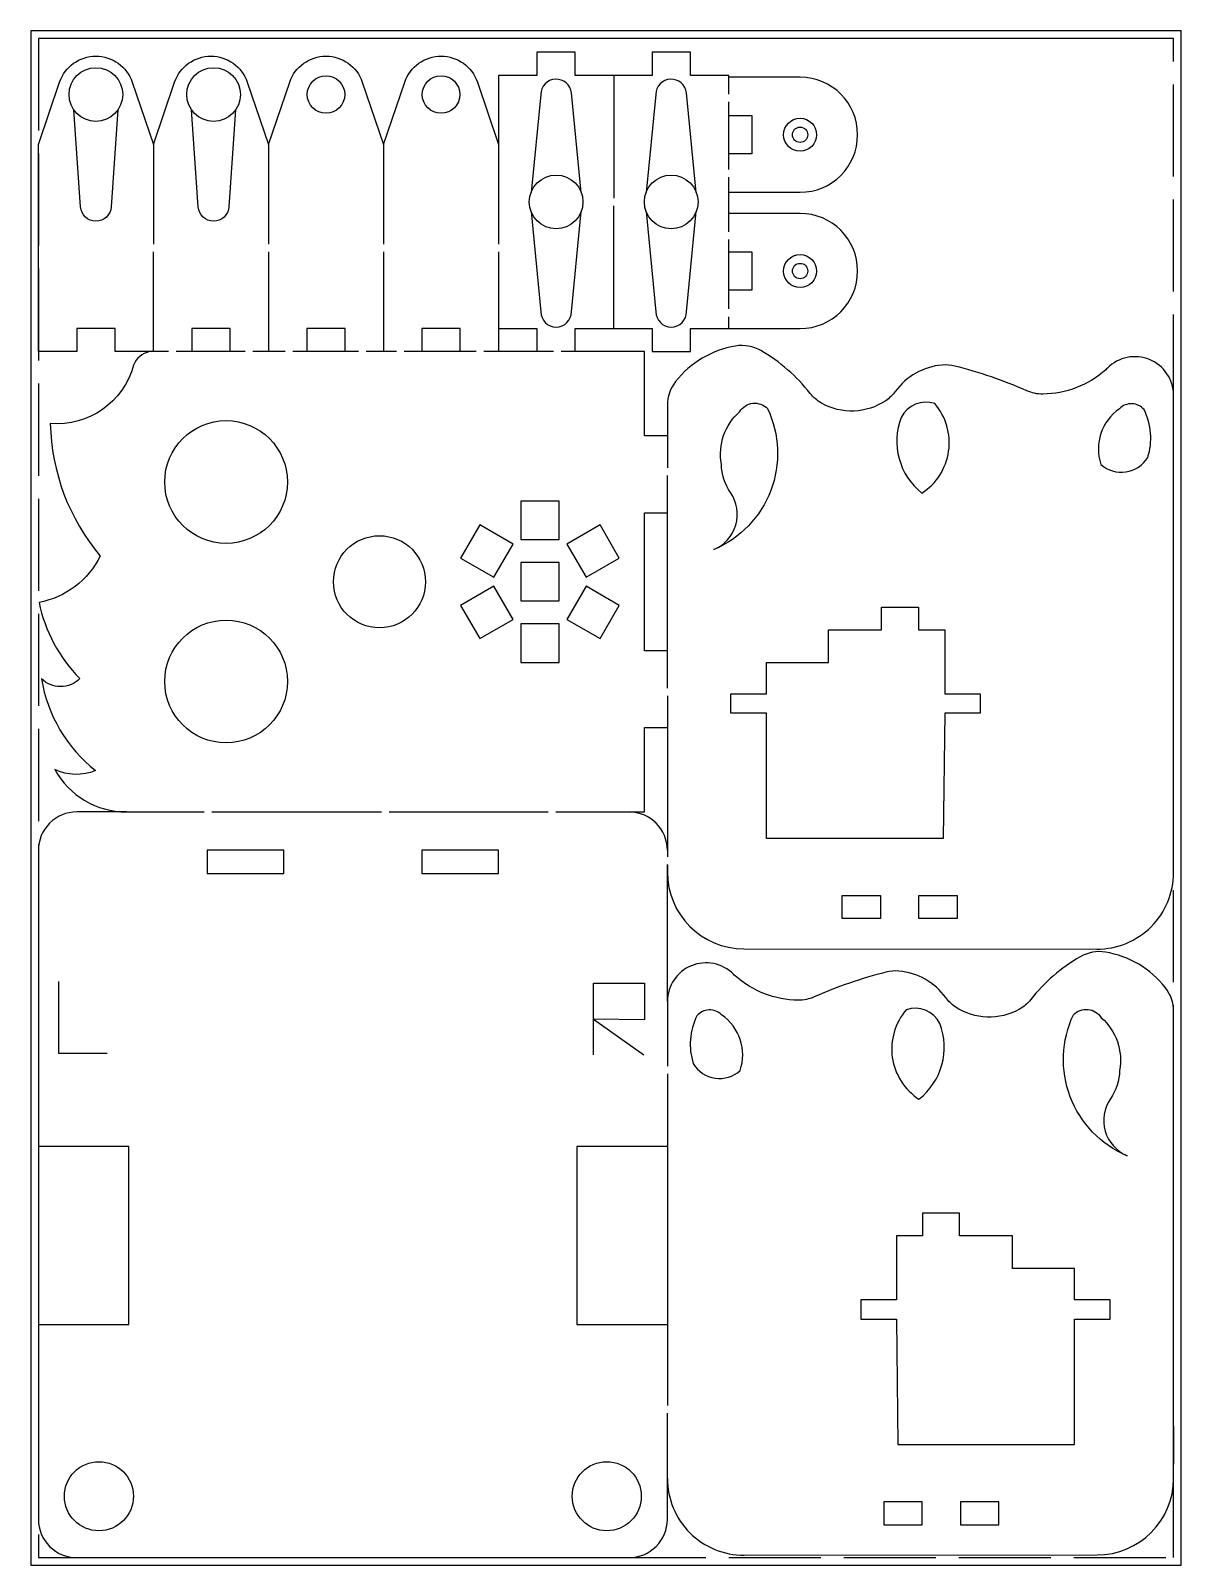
# Model space of a CAD drawing. Header units: millimetres. Extents: x 0 to 150, y 0 to 200.
import ezdxf

# ---------------------------------------------------------------- set-up
doc = ezdxf.new("R2010")
doc.units = ezdxf.units.MM
doc.linetypes.add('ACAD_ISO02W100', pattern=[15, 12, -3])
for name, color, linetype, true_color in [('Corte exterior', 1, 'Continuous', 0xff0000), ('grabado linea medio', 3, 'Continuous', 0x00ff00), ('mesa de trabajo y auxiliares', 7, 'Continuous', 0xffffff)]:
    doc.layers.add(name, color=color, linetype=linetype, true_color=true_color)

msp = doc.modelspace()

# ---------------------------------------------------------------- linework, layer by layer
at = {"layer": 'Corte exterior'}
for p, q in [((76, 194.18), (76, 178.18)), ((91, 181.92), (91, 190.74)), ((91, 173.8), (91, 180.92)), ((76, 161.18), (76, 177.18)), ((91, 163.73), (91, 172.8)), ((16, 158.18), (16, 171.18)), ((31, 171.18), (31, 158.18)), ((46, 171.18), (46, 158.18)), ((61, 171.18), (61, 158.18)), ((91, 161.18), (91, 162.73)), ((27.96, 158.18), (18.97, 158.18)), ((33.16, 158.18), (28.96, 158.18)), ((42.74, 158.18), (34.16, 158.18)), ((47.68, 158.18), (43.74, 158.18)), ((58.08, 158.18), (48.68, 158.18)), ((68.14, 158.18), (59.08, 158.18)), ((83, 114.31), (83, 142.01)), ((83, 113.31), (83, 92.34)), ((23.63, 98.18), (45.74, 98.18)), ((46.74, 98.18), (67.48, 98.18)), ((83, 73.51), (83, 65.05)), ((83, 64.05), (83, 20.81)), ((149, 18.19), (149, 13.19))]:
    msp.add_line(p, q, dxfattribs=at)
for points in [[(17.97, 158.18), (11, 158.18), (11, 161.18), (6, 161.18), (6, 158.18), (1, 158.18), (1, 185.18), (3.77, 193.3, -0.715476), (13.23, 193.3), (16, 185.18), (16, 172.18)], [(16, 185.18), (18.77, 193.3, -0.715476), (28.23, 193.3), (31, 185.18), (31, 172.18)], [(31, 185.18), (33.77, 193.3, -0.715476), (43.23, 193.3), (46, 185.18), (46, 172.18)], [(46, 185.18), (48.77, 193.3, -0.715476), (58.23, 193.3), (61, 185.18)], [(91, 178.94), (100.3, 178.94, 1), (100.3, 193.94), (91, 193.94)], [(71, 158.18), (71, 161.18), (81, 161.18), (81, 158.18), (86, 158.18), (86, 161.18), (100.3, 161.18, 1), (100.3, 176.18), (91, 176.18)], [(15.47, 158.18, 0.239088), (13.41, 156.43, -0.36422), (2.56, 148.81, 0.170056), (9.06, 131.53, -0.236068), (1.09, 125.49, 0.145113), (6.4, 115.56, -0.414214), (1.4, 115.54, 0.185678), (8.46, 103.57, -0.213504), (3.14, 103.72, 0.274161), (12.47, 98.18), (22.63, 98.18)], [(83, 11.31, 0.414499), (93.01, 1.31), (139.01, 1.35, 0.413868), (149, 11.35), (149, 72.19, 0.167993), (147.93, 75.28, 0.187217), (140.12, 79.91, 0.17386), (136.8, 79.3, 0.095535), (130.37, 73.73, -0.097411), (128.91, 72.48, -0.284182), (120.54, 72.79, -0.087245), (119.29, 73.99, 0.216154), (113.18, 77.44, 0.084458), (111.5, 77.3, 0.041343), (102.13, 74.07, -0.106732), (100.06, 73.65, -0.181236), (91.84, 76.83, -0.014763), (91.62, 77.03, 0.666082), (83, 73.51), (83, 91.34), (83, 90.34, 0.413868), (92.99, 80.34), (138.99, 80.3, 0.414499), (149, 90.3), (149, 152.5, 0.666082), (140.37, 156.03, -0.014763), (140.16, 155.82, -0.181236), (131.93, 152.64, -0.106732), (129.87, 153.06, 0.041343), (120.49, 156.29, 0.084458), (118.82, 156.43, 0.216154), (112.71, 152.98, -0.087245), (111.46, 151.78, -0.284182), (103.09, 151.47, -0.097411), (101.62, 152.73, 0.095535), (95.2, 158.3, 0.17386), (91.88, 158.9, 0.187217), (84.07, 154.27, 0.167993), (83, 151.18), (83, 143.01)], [(12.47, 98.18), (6, 98.18, 0.414214), (1, 93.18), (1, 6, 0.414214), (6, 1), (78, 1)], [(78, 1, 0.414214), (83, 6), (83, 19.81)]]:
    msp.add_lwpolyline(points, format="xyb", dxfattribs=at)
for points in [[(91, 191.74), (91, 194.18), (86, 194.18), (86, 197.18), (81, 197.18), (81, 194.18), (71, 194.18), (71, 197.18), (66, 197.18), (66, 194.18), (61, 194.18), (61, 172.18)], [(91, 188.94), (94, 188.94), (94, 183.94), (91, 183.94)], [(91, 171.18), (94, 171.18), (94, 166.18), (91, 166.18)], [(26, 158.18), (26, 161.18), (21, 161.18), (21, 158.18)], [(41, 158.18), (41, 161.18), (36, 161.18), (36, 158.18)], [(56, 158.18), (56, 161.18), (51, 161.18), (51, 158.18)], [(61, 161.18), (66, 161.18), (66, 158.18)], [(83, 147.18), (80, 147.18), (80, 158.18), (69.14, 158.18)], [(83, 119.18), (80, 119.18), (80, 137.18), (83, 137.18)], [(68.48, 98.18), (80, 98.18), (80, 109.18), (83, 109.18)], [(1, 31.4), (12.8, 31.4), (12.8, 54.6), (1, 54.6)], [(83, 54.6), (71.2, 54.6), (71.2, 31.4), (83, 31.4)]]:
    msp.add_lwpolyline(points, dxfattribs=at)
for points in [[(89.07, 132.38, 0.473522), (91.25, 139.8, -0.142982), (90.04, 143.5, -0.261779), (92.43, 150.36, -0.487489), (96.06, 150.75, -0.426444)], [(117.85, 151.41, 0.374166), (113.49, 149.61, 0.329388), (116.19, 139.73, 0.453805)], [(145.15, 150.61, 0.4414), (141.93, 150.73, 0.333292), (139.51, 143.48, 0.47187), (145.62, 144.38, 0.196611)], [(86.38, 65.38, 0.47187), (92.49, 64.48, 0.333292), (90.07, 71.74, 0.4414), (86.85, 71.61, 0.196611)], [(115.8, 60.74, 0.329388), (118.51, 70.62, 0.374166), (114.15, 72.41, 0.453805)], [(135.94, 71.75, -0.487489), (139.57, 71.37, -0.261779), (141.96, 64.5, -0.142982), (140.75, 60.81, 0.473522), (142.93, 53.38, -0.426444)]]:
    msp.add_lwpolyline(points, format="xyb", close=True, dxfattribs=at)
for points in [[(63.89, 138.68), (63.89, 133.68), (68.89, 133.68), (68.89, 138.68)], [(62.88, 133.1), (58.55, 135.6), (56.05, 131.27), (60.38, 128.77)], [(74.23, 135.6), (69.9, 133.1), (72.4, 128.77), (76.73, 131.27)], [(63.89, 130.68), (63.89, 125.68), (68.89, 125.68), (68.89, 130.68)], [(58.55, 120.77), (62.88, 123.27), (60.38, 127.6), (56.05, 125.1)], [(69.9, 123.27), (74.23, 120.77), (76.73, 125.1), (72.4, 127.6)], [(63.89, 122.68), (63.89, 117.68), (68.89, 117.68), (68.89, 122.68)], [(23, 90.18), (33, 90.18), (33, 93.18), (23, 93.18)], [(51, 93.18), (51, 90.18), (61, 90.18), (61, 93.18)], [(110.8, 87.28), (110.8, 84.28), (105.8, 84.28), (105.8, 87.28)], [(120.8, 87.28), (120.8, 84.28), (115.8, 84.28), (115.8, 87.28)], [(111.2, 5.29), (116.2, 5.29), (116.2, 8.29), (111.2, 8.29)], [(121.2, 5.29), (126.2, 5.29), (126.2, 8.29), (121.2, 8.29)]]:
    msp.add_lwpolyline(points, close=True, dxfattribs=at)
for centre, radius in [((8.5, 191.68), 3.5), ((23.85, 191.68), 3.5), ((38.5, 191.68), 2.45), ((53.5, 191.68), 2.45), ((100.3, 186.44), 1), ((68.5, 177.68), 3.5), ((83.5, 177.68), 3.5), ((100.3, 168.68), 1), ((25.47, 141.18), 8), ((45.47, 128.18), 6), ((25.47, 115.18), 8), ((8.9, 9), 4.5), ((75.1, 9), 4.5)]:
    msp.add_circle(centre, radius, dxfattribs=at)
msp.add_arc((78, 93.18), 5, 0, 90, dxfattribs=at)
at = {"layer": 'grabado linea medio'}
for points in [[(71.77, 178.93), (70.49, 191.88, 0.951943), (66.5, 191.68), (65.23, 178.93)], [(86.77, 178.93), (85.49, 191.88, 0.951943), (81.5, 191.68), (80.23, 178.93)], [(11.37, 189.69), (10.5, 177.04, -0.932827), (6.5, 177.04), (5.62, 189.69)], [(26.72, 189.69), (25.84, 177.04, -0.932827), (21.85, 177.04), (20.97, 189.69)], [(65.23, 176.43), (66.5, 163.38, 1), (70.5, 163.38), (71.77, 176.43)], [(80.23, 176.43), (81.5, 163.38, 1), (85.5, 163.38), (86.77, 176.43)]]:
    msp.add_lwpolyline(points, format="xyb", dxfattribs=at)
for points in [[(119.15, 121.93), (119.15, 113.59), (123.79, 113.59), (123.79, 111.07), (119.15, 111.07), (118.95, 94.73), (95.92, 94.73), (95.92, 111.07), (91.28, 111.07), (91.28, 113.59), (95.92, 113.59), (95.92, 117.65), (104, 117.65), (104, 121.93), (110.92, 121.93), (110.92, 124.88), (115.72, 124.88), (115.72, 121.93)], [(121.08, 45.89), (116.28, 45.89), (116.28, 42.94), (112.85, 42.94), (112.85, 34.6), (108.21, 34.6), (108.21, 32.08), (112.85, 32.08), (113.05, 15.74), (136.08, 15.74), (136.08, 32.08), (140.72, 32.08), (140.72, 34.6), (136.08, 34.6), (136.08, 38.66), (128, 38.66), (128, 42.94), (121.08, 42.94)]]:
    msp.add_lwpolyline(points, close=True, dxfattribs=at)
for centre in [(100.3, 186.44), (100.3, 168.68)]:
    msp.add_circle(centre, 2.15, dxfattribs=at)
at = {"layer": 'mesa de trabajo y auxiliares'}
for p, q in [((0, 200), (0, 0)), ((150, 200), (0, 200)), ((150, 0), (150, 200)), ((149, 199), (1, 199)), ((3.63, 76.09), (3.63, 66.75)), ((73.36, 75.85), (80.04, 75.85)), ((73.36, 66.51), (73.36, 75.85)), ((80.04, 75.85), (80.04, 71.07)), ((73.36, 71.18), (79.93, 66.51)), ((80.04, 71.07), (73.36, 71.18)), ((3.63, 66.75), (9.97, 66.75)), ((0, 0), (150, 0))]:
    msp.add_line(p, q, dxfattribs=at)
at = {"layer": 'mesa de trabajo y auxiliares', "linetype": 'ACAD_ISO02W100'}
for p, q in [((1, 199), (1, 1)), ((149, 1), (149, 199)), ((1, 1), (149, 1))]:
    msp.add_line(p, q, dxfattribs=at)

doc.saveas('drawing.dxf')
